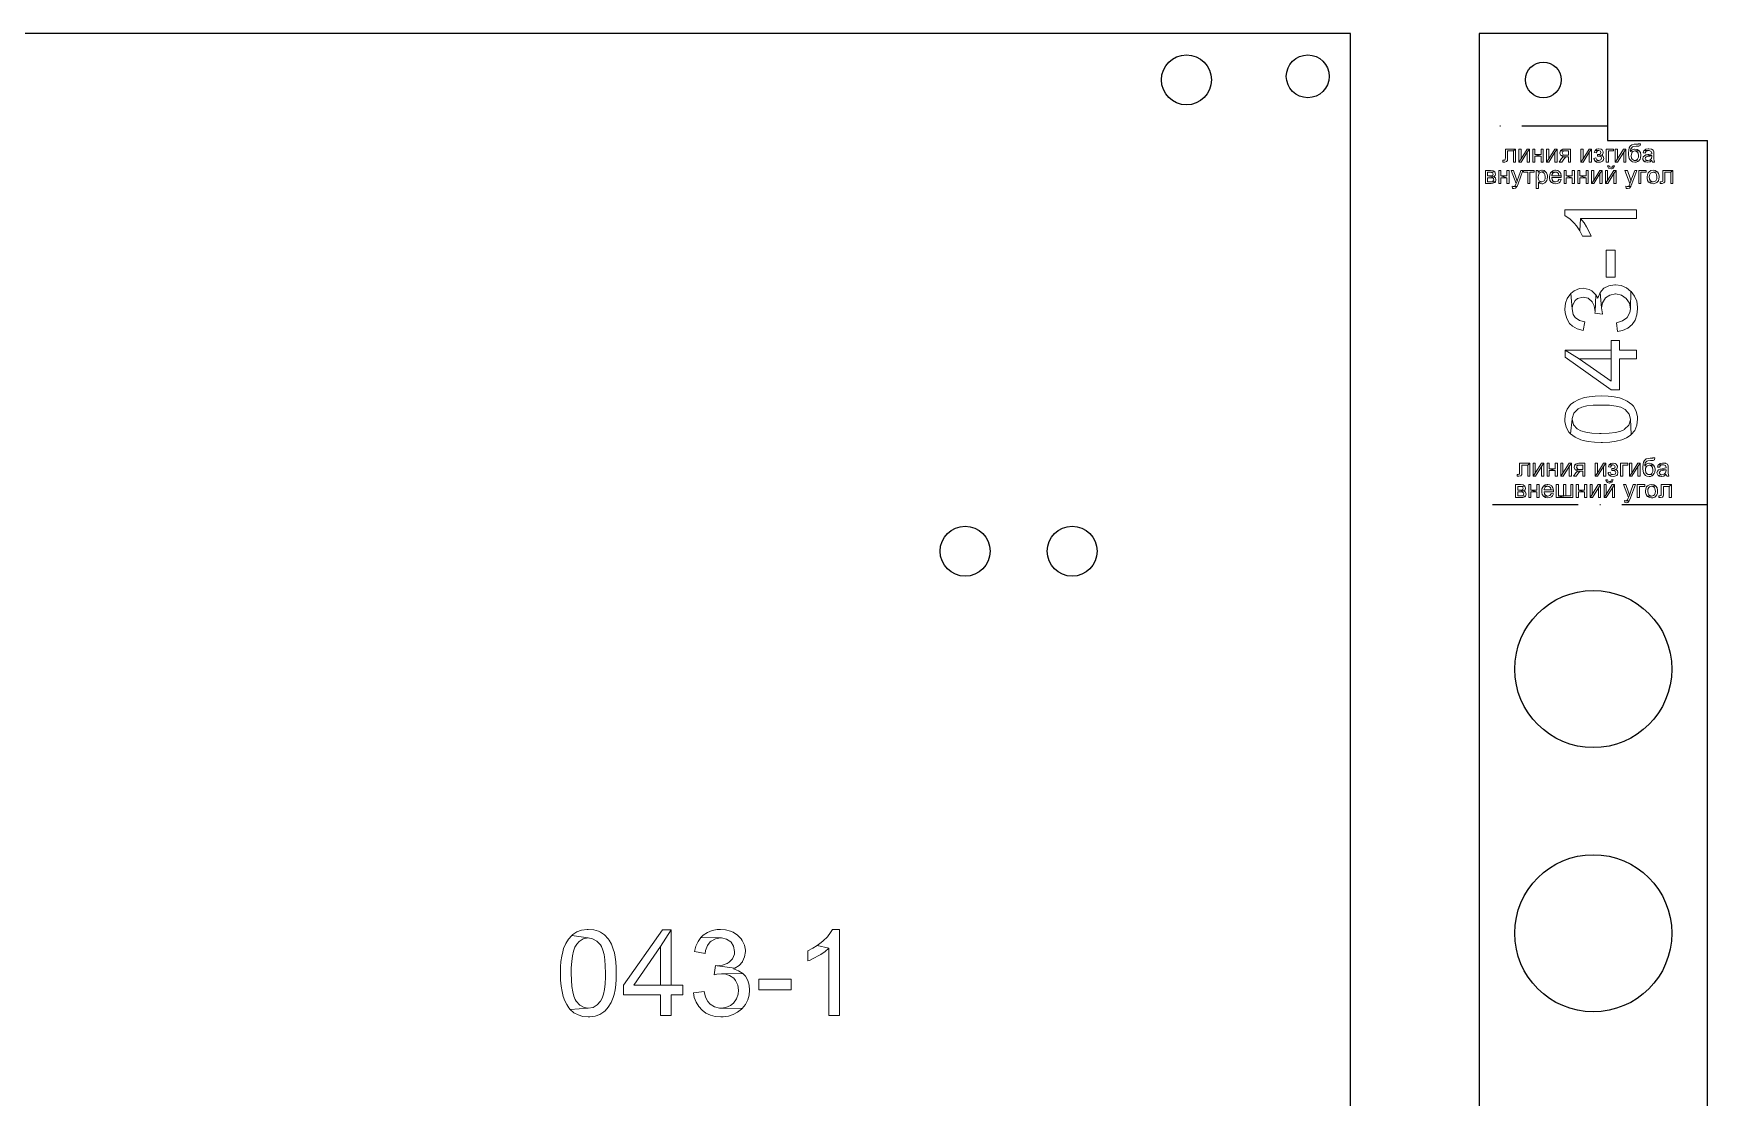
# Model space of a CAD drawing. Header units: millimetres. Extents: x -999 to 572, y 278 to 1201.
# Drawn here: x 337.5 to 572, y 833.5 to 982.5 of the extents above; entities that cross this region are included whole.
import ezdxf

# ---------------------------------------------------------------- set-up
doc = ezdxf.new("R2010")
doc.units = ezdxf.units.MM
doc.header["$MEASUREMENT"] = 0
doc.linetypes.add('ACAD_ISO10W100', pattern=[18, 12, -3, 0, -3])
doc.layers.add('Drawing', color=30, linetype='Continuous')

msp = doc.modelspace()

# ---------------------------------------------------------------- linework, layer by layer
for p, q in [((558, 982.5), (558, 967.5)), ((558, 967.5), (572, 967.5))]:
    msp.add_line(p, q)
msp.add_lwpolyline([(112, 682.5), (522, 682.5), (522, 982.5), (112, 982.5)], close=True)
msp.add_lwpolyline([(558, 982.5), (540, 982.5), (540, 693.5), (572, 693.5), (572, 967.5)])
for centre, radius in [((499, 976), 3.5), ((516, 976.5), 3), ((549, 976), 2.5), ((468, 910), 3.5), ((483, 910), 3.5), ((556, 893.5), 11), ((556, 856.5), 11)]:
    msp.add_circle(centre, radius)
at = {"layer": 'Drawing', "linetype": 'ACAD_ISO10W100'}
for p, q in [((558, 969.5), (540, 969.5)), ((572, 916.5), (540, 916.5))]:
    msp.add_line(p, q, dxfattribs=at)
at = {"layer": 'Drawing', "color": 30, "lineweight": 0}
for points in [[(545.12, 966.32), (543.68, 966.32), (543.68, 965.12), (543.66, 964.84), (543.61, 964.77), (543.48, 964.75), (543.35, 964.75), (543.35, 964.5), (543.59, 964.48), (543.86, 964.57), (543.97, 964.73), (543.97, 964.81), (543.99, 965.15), (543.99, 966.06), (544.81, 966.06)], [(545.12, 966.32), (544.81, 966.06), (544.81, 964.5), (545.12, 964.5)], [(545.88, 966.32), (545.57, 966.32), (545.57, 964.5), (545.88, 964.93)], [(547.06, 966.32), (546.73, 966.32), (545.88, 964.93), (545.57, 964.5), (545.9, 964.5), (546.75, 965.88)], [(547.06, 966.32), (546.75, 965.88), (546.75, 964.5), (547.06, 964.5)], [(547.82, 966.32), (547.52, 966.32), (547.52, 964.5), (547.82, 964.5), (547.82, 965.3), (548.68, 965.3), (547.82, 965.55)], [(548.99, 966.32), (548.68, 966.32), (548.68, 965.55), (547.82, 965.55), (548.68, 965.3), (548.68, 964.5), (548.99, 964.5)], [(549.75, 966.32), (549.44, 966.32), (549.44, 964.5), (549.75, 964.93)], [(550.93, 966.32), (550.61, 966.32), (549.75, 964.93), (549.44, 964.5), (549.77, 964.5), (550.62, 965.88)], [(550.93, 966.32), (550.62, 965.88), (550.62, 964.5), (550.93, 964.5)], [(552.82, 966.32), (551.99, 966.32), (551.75, 966.28), (551.5, 966.17), (551.42, 966.06), (552.52, 966.06), (552.52, 965.46), (552.17, 965.46), (551.46, 965.42), (551.55, 965.35), (551.86, 965.24), (551.79, 965.21), (552.52, 965.21), (552.52, 964.5), (552.82, 964.5)], [(554.57, 966.32), (554.26, 966.32), (554.26, 964.5), (554.57, 964.93)], [(555.75, 966.32), (555.41, 966.32), (554.57, 964.93), (554.26, 964.5), (554.59, 964.5), (555.44, 965.88)], [(555.75, 966.32), (555.44, 965.88), (555.44, 964.5), (555.75, 964.5)], [(556.77, 966.35), (556.73, 966.35), (556.44, 966.28), (556.24, 966.12), (556.77, 966.1), (556.99, 966.02), (557.06, 965.82), (557.01, 965.66), (556.88, 965.57), (556.61, 965.55), (556.61, 965.32), (556.68, 965.32), (557.19, 965.46), (557.3, 965.55), (557.39, 965.81), (557.39, 965.93), (557.22, 966.19), (557.08, 966.3)], [(558.84, 966.32), (557.81, 966.32), (557.81, 964.5), (558.12, 964.5), (558.12, 966.06), (558.84, 966.06)], [(559.39, 966.32), (559.08, 966.32), (559.08, 964.5), (559.39, 964.93)], [(560.57, 966.32), (560.24, 966.32), (559.39, 964.93), (559.08, 964.5), (559.41, 964.5), (560.26, 965.88)], [(560.57, 966.32), (560.26, 965.88), (560.26, 964.5), (560.57, 964.5)], [(562.35, 967.06), (562.3, 967.01), (562.28, 967.01), (561.95, 967.01), (561.72, 966.99), (561.42, 966.9), (561.21, 966.75), (561.15, 966.7), (561.04, 966.48), (560.97, 966.17), (560.95, 965.79), (560.95, 965.53), (560.99, 965.21), (561.04, 964.99), (561.13, 964.84), (561.33, 964.61), (561.5, 964.52), (561.82, 964.46), (562.01, 964.48), (562.26, 964.57), (562.35, 964.64), (561.82, 964.72), (561.72, 964.72), (561.46, 964.88), (561.35, 965.04), (561.3, 965.35), (561.33, 965.61), (561.44, 965.86), (561.22, 965.97), (561.22, 966.1), (561.28, 966.39), (561.3, 966.39), (561.48, 966.62), (561.64, 966.66), (562.01, 966.7), (562.1, 966.7), (562.39, 966.72), (562.55, 966.81), (562.62, 967.06)], [(561.84, 966.32), (561.79, 966.32), (561.5, 966.22), (561.44, 966.19), (561.22, 965.97), (561.44, 965.86), (561.55, 965.97), (561.82, 966.06), (562.42, 966.06), (562.39, 966.1), (562.13, 966.26)], [(563.79, 966.35), (563.68, 966.35), (563.39, 966.3), (563.35, 966.28), (563.12, 966.12), (563.75, 966.1), (563.82, 966.1), (564.1, 965.99), (564.19, 965.73), (564.19, 965.64), (563.99, 965.61), (563.64, 965.55), (563.37, 965.5), (564.19, 965.41), (564.19, 965.3), (564.19, 965.3), (564.13, 964.99), (563.93, 964.77), (563.92, 964.77), (564.21, 964.72), (564.28, 964.5), (564.59, 964.5), (564.52, 964.72), (564.5, 964.88), (564.5, 965.26), (564.5, 965.66), (564.48, 965.95), (564.39, 966.17), (564.17, 966.3), (564.12, 966.32)], [(551.79, 965.21), (551.55, 964.99), (551.22, 964.5), (551.61, 964.5), (551.86, 964.9), (551.92, 964.95), (552.1, 965.17), (552.33, 965.21), (552.52, 965.21)], [(551.42, 966.06), (551.33, 965.79), (551.33, 965.7), (551.46, 965.42), (552.17, 965.46), (552.02, 965.46), (551.77, 965.53), (551.64, 965.77), (551.73, 965.97), (551.77, 966.01), (552.08, 966.06), (552.52, 966.06)], [(556.35, 965.08), (556.06, 965.01), (556.1, 964.86), (556.24, 964.64), (556.79, 964.72), (556.52, 964.81), (556.5, 964.81)], [(556.24, 966.12), (556.12, 965.84), (556.41, 965.79), (556.53, 966.01), (556.77, 966.1)], [(557.19, 965.46), (556.68, 965.32), (556.95, 965.3), (557.08, 965.21), (557.15, 965.02), (557.04, 964.79), (556.79, 964.72), (556.24, 964.64), (556.46, 964.5), (556.79, 964.46), (557.02, 964.48), (557.28, 964.61), (557.37, 964.72), (557.46, 965.01), (557.39, 965.28)], [(558.17, 963.99), (557.97, 963.99), (557.99, 963.92), (558.13, 963.66), (558.17, 963.62), (558.48, 963.55), (558.55, 963.55), (558.82, 963.66), (558.86, 963.72), (558.46, 963.77), (558.28, 963.82)], [(558.97, 963.99), (558.77, 963.99), (558.68, 963.82), (558.46, 963.77), (558.86, 963.72)], [(562.42, 966.06), (561.82, 966.06), (561.97, 966.04), (562.21, 965.88), (562.3, 965.73), (562.33, 965.41), (562.32, 965.17), (562.21, 964.9), (562.1, 964.81), (561.82, 964.72), (562.35, 964.64), (562.55, 964.88), (562.62, 965.08), (562.66, 965.41), (562.66, 965.53), (562.59, 965.82)], [(563.37, 965.5), (563.15, 965.39), (562.99, 965.22), (562.93, 964.97), (562.93, 964.86), (563.08, 964.61), (563.62, 964.7), (563.35, 964.79), (563.26, 964.99), (563.3, 965.13), (563.42, 965.22), (563.68, 965.3), (563.92, 965.33), (564.19, 965.41)], [(563.12, 966.12), (563.1, 966.08), (562.97, 965.79), (563.28, 965.75), (563.28, 965.77), (563.42, 966.02), (563.44, 966.04), (563.75, 966.1)], [(563.92, 964.77), (563.62, 964.7), (563.08, 964.61), (563.22, 964.52), (563.55, 964.46), (563.59, 964.46), (563.88, 964.52), (563.95, 964.55), (564.21, 964.72)], [(541.59, 963.32), (540.9, 963.32), (540.9, 961.5), (541.7, 961.5), (541.93, 961.52), (542.19, 961.62), (542.28, 961.72), (541.19, 961.75), (541.19, 962.3), (541.57, 962.3), (542.08, 962.44), (541.19, 962.55), (541.19, 963.06), (541.53, 963.06), (542.21, 963.12), (541.99, 963.26), (541.93, 963.28)], [(542.21, 963.12), (541.53, 963.06), (541.59, 963.06), (541.88, 963.01), (541.99, 962.81), (541.92, 962.66), (541.79, 962.57), (541.52, 962.55), (541.19, 962.55), (542.08, 962.44), (542.24, 962.61), (542.3, 962.82)], [(542.08, 962.44), (541.57, 962.3), (541.86, 962.28), (542.01, 962.19), (542.06, 962.02), (541.95, 961.81), (541.92, 961.79), (541.61, 961.75), (541.19, 961.75), (542.28, 961.72), (542.37, 962.01), (542.3, 962.28)], [(543.04, 963.32), (542.75, 963.32), (542.75, 961.5), (543.04, 961.5), (543.04, 962.3), (543.9, 962.3), (543.04, 962.55)], [(544.21, 963.32), (543.9, 963.32), (543.9, 962.55), (543.04, 962.55), (543.9, 962.3), (543.9, 961.5), (544.21, 961.5)], [(544.82, 963.32), (544.5, 963.32), (545.19, 961.5), (545.33, 961.84), (545.3, 961.97), (545.21, 962.26)], [(546.15, 963.32), (545.84, 963.32), (545.46, 962.26), (545.42, 962.15), (545.33, 961.84), (545.19, 961.5), (545.15, 961.42), (545.06, 961.19), (544.95, 961.1), (544.79, 961.06), (545.3, 961.06), (545.33, 961.13), (545.46, 961.46)], [(547.72, 963.32), (546.24, 963.32), (546.24, 963.06), (546.82, 963.06), (546.82, 961.5), (547.13, 961.5), (547.13, 963.06), (547.72, 963.06)], [(548.3, 963.32), (548.01, 963.32), (548.01, 960.81), (548.32, 960.81), (548.32, 961.68), (548.77, 961.72), (548.68, 961.72), (548.42, 961.88), (548.33, 962.06), (548.3, 962.39), (548.32, 962.68), (548.44, 962.93), (548.52, 963.01), (548.3, 963.08)], [(548.82, 963.35), (548.81, 963.35), (548.52, 963.28), (548.3, 963.08), (548.52, 963.01), (548.79, 963.12), (549.22, 963.22), (549.12, 963.3)], [(549.22, 963.22), (548.79, 963.12), (548.88, 963.1), (549.13, 962.93), (549.22, 962.75), (549.28, 962.42), (549.24, 962.13), (549.13, 961.88), (549.04, 961.81), (548.77, 961.72), (548.32, 961.68), (548.52, 961.52), (548.79, 961.46), (548.92, 961.46), (549.19, 961.57), (549.32, 961.66), (549.48, 961.92), (549.55, 962.1), (549.59, 962.42), (549.57, 962.61), (549.5, 962.9), (549.44, 963.01)], [(550.08, 963.1), (550.01, 962.99), (549.9, 962.72), (549.86, 962.39), (549.86, 962.24), (549.93, 961.93), (550.08, 961.7), (550.72, 961.72), (550.59, 961.72), (550.33, 961.88), (550.24, 962.01), (550.17, 962.33), (551.52, 962.33), (551.52, 962.41), (551.52, 962.57), (550.19, 962.59), (550.21, 962.7), (550.35, 962.95), (550.41, 963.01), (550.7, 963.1)], [(550.7, 963.35), (550.62, 963.35), (550.33, 963.28), (550.08, 963.1), (550.7, 963.1), (550.84, 963.08), (551.08, 962.92), (551.12, 962.88), (551.19, 962.59), (550.19, 962.59), (551.52, 962.57), (551.44, 962.88), (551.3, 963.1), (551.26, 963.15), (551.01, 963.3)], [(551.19, 962.08), (551.17, 962.04), (551.01, 961.81), (550.72, 961.72), (550.08, 961.7), (550.15, 961.64), (550.41, 961.5), (550.72, 961.46), (550.97, 961.5), (551.22, 961.61), (551.37, 961.75), (551.52, 962.04)], [(552.21, 963.32), (551.9, 963.32), (551.9, 961.5), (552.21, 961.5), (552.21, 962.3), (553.06, 962.3), (552.21, 962.55)], [(553.37, 963.32), (553.06, 963.32), (553.06, 962.55), (552.21, 962.55), (553.06, 962.3), (553.06, 961.5), (553.37, 961.5)], [(554.13, 963.32), (553.82, 963.32), (553.82, 961.5), (554.13, 961.5), (554.13, 962.3), (554.99, 962.3), (554.13, 962.55)], [(555.3, 963.32), (554.99, 963.32), (554.99, 962.55), (554.13, 962.55), (554.99, 962.3), (554.99, 961.5), (555.3, 961.5)], [(556.06, 963.32), (555.75, 963.32), (555.75, 961.5), (556.06, 961.93)], [(557.24, 963.32), (556.92, 963.32), (556.06, 961.93), (555.75, 961.5), (556.08, 961.5), (556.93, 962.88)], [(557.24, 963.32), (556.93, 962.88), (556.93, 961.5), (557.24, 961.5)], [(559.19, 963.32), (558.86, 963.32), (558.01, 961.93), (557.7, 961.5), (558.02, 961.5), (558.88, 962.88)], [(558.01, 963.32), (557.7, 963.32), (557.7, 961.5), (558.01, 961.93)], [(559.19, 963.32), (558.88, 962.88), (558.88, 961.5), (559.19, 961.5)], [(560.77, 963.32), (560.44, 963.32), (561.13, 961.5), (561.28, 961.84), (561.24, 961.97), (561.15, 962.26)], [(562.1, 963.32), (561.81, 963.32), (561.41, 962.26), (561.37, 962.15), (561.28, 961.84), (561.13, 961.5), (561.1, 961.42), (561.01, 961.19), (560.92, 961.1), (560.75, 961.06), (561.24, 961.06), (561.28, 961.13), (561.42, 961.46)], [(563.41, 963.32), (562.37, 963.32), (562.37, 961.5), (562.68, 961.5), (562.68, 963.06), (563.41, 963.06)], [(564.37, 963.35), (564.37, 963.35), (564.06, 963.3), (563.81, 963.15), (563.68, 963.01), (563.57, 962.73), (563.53, 962.41), (563.53, 962.22), (563.61, 961.93), (563.75, 961.7), (564.37, 961.72), (564.24, 961.73), (563.99, 961.88), (563.88, 962.08), (563.84, 962.41), (563.88, 962.68), (563.99, 962.93), (564.1, 963.01), (564.37, 963.1), (564.99, 963.12), (564.93, 963.15), (564.68, 963.3)], [(564.99, 963.12), (564.37, 963.1), (564.5, 963.08), (564.75, 962.93), (564.86, 962.75), (564.9, 962.42), (564.88, 962.13), (564.75, 961.88), (564.66, 961.81), (564.37, 961.72), (563.75, 961.7), (563.81, 961.66), (564.06, 961.52), (564.37, 961.46), (564.52, 961.48), (564.81, 961.57), (564.92, 961.64), (565.12, 961.88), (565.19, 962.1), (565.22, 962.42), (565.21, 962.57), (565.13, 962.88)], [(567.15, 963.32), (565.73, 963.32), (565.73, 962.12), (565.72, 961.84), (565.66, 961.77), (565.53, 961.75), (565.39, 961.75), (565.39, 961.5), (565.64, 961.5), (565.9, 961.57), (566.02, 961.73), (566.02, 961.81), (566.04, 962.15), (566.04, 963.06), (566.84, 963.06)], [(567.15, 963.32), (566.84, 963.06), (566.84, 961.5), (567.15, 961.5)], [(544.62, 961.1), (544.66, 960.81), (544.86, 960.77), (545.1, 960.84), (545.3, 961.06), (544.79, 961.06)], [(560.57, 961.1), (560.61, 960.81), (560.81, 960.77), (561.06, 960.84), (561.24, 961.06), (560.75, 961.06)], [(552, 957.8), (552, 957.01), (552.07, 956.98), (552.7, 956.55), (553.34, 955.92), (553.65, 955.56), (554.11, 954.87), (554.21, 956.58), (562.04, 956.58), (562.04, 957.8)], [(554.11, 954.87), (554.51, 954.12), (555.7, 954.12), (555.49, 954.63), (555.06, 955.42), (554.71, 955.97), (554.21, 956.58)], [(559.05, 948.39), (557.81, 948.39), (557.81, 952.16), (559.05, 952.16), (559.05, 948.39)], [(552, 943.9), (552.04, 943.36), (552.27, 942.58), (552.68, 941.91), (553.07, 941.53), (553.76, 941.13), (554.59, 940.89), (554.82, 942.12), (554.08, 942.31), (553.46, 942.73), (553.19, 943.13), (553.02, 943.92), (552.83, 946.08), (552.35, 945.4), (552.11, 944.73)], [(552.83, 946.08), (553.02, 943.92), (553.07, 944.42), (553.46, 945.1), (553.79, 945.37), (554.58, 945.56), (555.26, 945.43), (555.84, 944.93), (556.12, 944.34), (556.24, 943.52), (556.35, 945.92), (555.78, 946.47), (555.41, 946.67), (554.6, 946.82), (554.08, 946.77), (553.32, 946.46)], [(556.23, 943.32), (557.31, 943.18), (557.3, 943.24), (557.17, 944.06), (556.94, 946.23), (556.63, 945.45), (556.35, 945.92), (556.24, 943.52)], [(556.94, 946.23), (557.17, 944.06), (557.3, 944.79), (557.72, 945.47), (558.31, 945.86), (559.11, 946.02), (559.14, 946.02), (559.93, 945.86), (560.6, 945.41), (560.6, 945.41), (561.05, 944.75), (561.21, 943.95), (561.27, 946.39), (560.63, 946.9), (559.91, 947.21), (559.09, 947.32), (559.01, 947.32), (558.16, 947.18), (557.48, 946.82), (557.46, 946.82)], [(559.23, 941.99), (559.41, 940.77), (560.11, 940.9), (560.82, 941.24), (561.44, 941.76), (561.85, 942.35), (562.12, 943.09), (562.21, 943.95), (562.21, 944.16), (562.08, 945), (561.78, 945.72), (561.3, 946.37), (561.27, 946.39), (561.21, 943.95), (561.13, 943.41), (560.74, 942.71), (560.71, 942.69), (560.11, 942.27)], [(552.04, 938.15), (552.04, 937.16), (558.52, 932.6), (559.65, 932.6), (559.65, 936.93), (562.04, 936.93), (562.04, 938.15), (559.65, 938.15), (559.65, 939.51), (558.52, 939.51), (558.52, 938.15), (558.52, 933.79), (554.01, 936.93)], [(552.04, 938.15), (554.01, 936.93), (558.52, 936.93), (558.52, 933.79), (558.52, 938.15)], [(552, 928.49), (552.01, 928.15), (552.2, 927.35), (552.59, 926.68), (552.82, 926.42), (553.02, 928.47), (553.02, 928.58), (553.25, 929.31), (553.83, 929.91), (553.87, 929.94), (554.39, 930.18), (555.1, 930.34), (556, 930.45), (557.11, 930.47), (557.21, 930.47), (558.29, 930.43), (559.19, 930.33), (559.88, 930.15), (560.39, 929.91), (560.48, 929.83), (561.02, 929.21), (561.21, 928.49), (561.3, 926.33), (561.81, 926.92), (562.11, 927.64), (562.21, 928.49), (562.2, 928.82), (562.01, 929.63), (561.62, 930.3), (561.38, 930.56), (560.75, 931.02), (559.95, 931.39), (559.65, 931.47), (558.93, 931.62), (558.07, 931.71), (557.11, 931.75), (556.27, 931.72), (555.44, 931.64), (554.75, 931.52), (553.96, 931.25), (553.26, 930.89), (552.82, 930.54), (552.32, 929.9), (552.11, 929.33)], [(552.82, 926.42), (553.45, 925.95), (554.25, 925.59), (554.56, 925.5), (555.3, 925.35), (556.15, 925.25), (557.11, 925.23), (557.31, 925.23), (558.32, 925.28), (559.21, 925.4), (559.99, 925.6), (560.63, 925.87), (561.18, 926.21), (561.3, 926.33), (561.21, 928.49), (561.19, 928.38), (560.98, 927.67), (560.39, 927.07), (560.35, 927.04), (559.84, 926.8), (559.13, 926.62), (558.21, 926.52), (557.11, 926.49), (556.86, 926.49), (555.81, 926.54), (554.95, 926.66), (554.25, 926.85), (553.73, 927.12), (553.21, 927.71), (553.02, 928.47)], [(547.12, 922.32), (545.68, 922.32), (545.68, 921.12), (545.66, 920.84), (545.61, 920.79), (545.48, 920.75), (545.35, 920.75), (545.35, 920.5), (545.59, 920.5), (545.86, 920.57), (545.97, 920.73), (545.97, 920.81), (545.99, 921.15), (545.99, 922.06), (546.81, 922.06)], [(547.12, 922.32), (546.81, 922.06), (546.81, 920.5), (547.12, 920.5)], [(547.88, 922.32), (547.57, 922.32), (547.57, 920.5), (547.88, 920.93)], [(549.06, 922.32), (548.73, 922.32), (547.88, 920.93), (547.57, 920.5), (547.9, 920.5), (548.75, 921.88)], [(549.06, 922.32), (548.75, 921.88), (548.75, 920.5), (549.06, 920.5)], [(549.82, 922.32), (549.52, 922.32), (549.52, 920.5), (549.82, 920.5), (549.82, 921.3), (550.68, 921.3), (549.82, 921.55)], [(550.99, 922.32), (550.68, 922.32), (550.68, 921.55), (549.82, 921.55), (550.68, 921.3), (550.68, 920.5), (550.99, 920.5)], [(551.75, 922.32), (551.44, 922.32), (551.44, 920.5), (551.75, 920.93)], [(552.93, 922.32), (552.61, 922.32), (551.75, 920.93), (551.44, 920.5), (551.77, 920.5), (552.62, 921.88)], [(552.93, 922.32), (552.62, 921.88), (552.62, 920.5), (552.93, 920.5)], [(553.42, 922.08), (553.33, 921.79), (553.33, 921.72), (553.46, 921.42), (554.17, 921.46), (554.02, 921.46), (553.77, 921.53), (553.64, 921.77), (553.73, 921.97), (553.77, 922.01), (554.08, 922.06), (554.52, 922.06)], [(554.82, 922.32), (553.99, 922.32), (553.75, 922.3), (553.5, 922.17), (553.42, 922.08), (554.52, 922.06), (554.52, 921.46), (554.17, 921.46), (553.46, 921.42), (553.55, 921.35), (553.84, 921.24), (553.77, 921.22), (554.52, 921.21), (554.52, 920.5), (554.82, 920.5)], [(556.57, 922.32), (556.26, 922.32), (556.26, 920.5), (556.57, 920.93)], [(557.75, 922.32), (557.41, 922.32), (556.57, 920.93), (556.26, 920.5), (556.59, 920.5), (557.44, 921.88)], [(557.75, 922.32), (557.44, 921.88), (557.44, 920.5), (557.75, 920.5)], [(558.24, 922.12), (558.12, 921.84), (558.41, 921.79), (558.53, 922.01), (558.77, 922.1)], [(558.77, 922.35), (558.73, 922.35), (558.44, 922.3), (558.24, 922.12), (558.77, 922.1), (558.99, 922.02), (559.06, 921.82), (559.01, 921.66), (558.88, 921.57), (558.61, 921.57), (558.61, 921.32), (558.68, 921.32), (559.17, 921.46), (559.3, 921.55), (559.39, 921.82), (559.39, 921.93), (559.22, 922.19), (559.08, 922.3)], [(560.84, 922.32), (559.81, 922.32), (559.81, 920.5), (560.12, 920.5), (560.12, 922.06), (560.84, 922.06)], [(561.39, 922.32), (561.08, 922.32), (561.08, 920.5), (561.39, 920.93)], [(562.57, 922.32), (562.24, 922.32), (561.39, 920.93), (561.08, 920.5), (561.41, 920.5), (562.26, 921.88)], [(562.57, 922.32), (562.26, 921.88), (562.26, 920.5), (562.57, 920.5)], [(564.35, 923.06), (564.3, 923.01), (564.28, 923.01), (563.95, 923.01), (563.72, 922.99), (563.42, 922.92), (563.21, 922.75), (563.15, 922.7), (563.04, 922.48), (562.97, 922.17), (562.95, 921.79), (562.95, 921.53), (562.99, 921.21), (563.04, 920.99), (563.13, 920.84), (563.32, 920.61), (563.5, 920.52), (563.82, 920.46), (563.99, 920.48), (564.26, 920.57), (564.35, 920.64), (563.82, 920.72), (563.7, 920.72), (563.46, 920.88), (563.35, 921.04), (563.3, 921.35), (563.32, 921.61), (563.44, 921.86), (563.22, 921.97), (563.22, 922.1), (563.28, 922.39), (563.28, 922.39), (563.48, 922.62), (563.64, 922.66), (564.01, 922.7), (564.1, 922.7), (564.39, 922.72), (564.55, 922.81), (564.62, 923.06)], [(563.84, 922.32), (563.79, 922.32), (563.48, 922.22), (563.42, 922.19), (563.22, 921.97), (563.44, 921.86), (563.55, 921.97), (563.82, 922.06), (564.42, 922.06), (564.39, 922.1), (564.13, 922.26)], [(564.42, 922.06), (563.82, 922.06), (563.97, 922.04), (564.21, 921.88), (564.28, 921.73), (564.33, 921.41), (564.32, 921.17), (564.21, 920.9), (564.1, 920.81), (563.82, 920.72), (564.35, 920.64), (564.53, 920.88), (564.62, 921.08), (564.66, 921.41), (564.66, 921.53), (564.59, 921.82)], [(565.12, 922.12), (565.1, 922.08), (564.97, 921.79), (565.28, 921.75), (565.28, 921.77), (565.42, 922.02), (565.44, 922.04), (565.75, 922.1)], [(565.79, 922.35), (565.68, 922.35), (565.39, 922.3), (565.35, 922.28), (565.12, 922.12), (565.75, 922.1), (565.82, 922.1), (566.1, 921.99), (566.19, 921.73), (566.19, 921.66), (565.99, 921.61), (565.64, 921.55), (565.37, 921.5), (566.19, 921.41), (566.19, 921.3), (566.19, 921.3), (566.13, 920.99), (565.93, 920.79), (565.92, 920.77), (566.21, 920.73), (566.28, 920.5), (566.59, 920.5), (566.52, 920.72), (566.5, 920.88), (566.5, 921.26), (566.5, 921.68), (566.48, 921.95), (566.39, 922.17), (566.17, 922.3), (566.12, 922.32)], [(545.81, 919.32), (545.1, 919.32), (545.1, 917.5), (545.92, 917.5), (546.13, 917.52), (546.39, 917.62), (546.48, 917.72), (545.41, 917.75), (545.41, 918.3), (545.77, 918.3), (546.28, 918.44), (545.41, 918.55), (545.41, 919.06), (545.73, 919.06), (546.41, 919.12), (546.19, 919.28), (546.13, 919.28)], [(547.26, 919.32), (546.95, 919.32), (546.95, 917.5), (547.26, 917.5), (547.26, 918.3), (548.1, 918.3), (547.26, 918.55)], [(548.41, 919.32), (548.1, 919.32), (548.1, 918.55), (547.26, 918.55), (548.1, 918.3), (548.1, 917.5), (548.41, 917.5)], [(549.62, 919.35), (549.53, 919.35), (549.24, 919.28), (549.01, 919.1), (549.62, 919.1), (549.75, 919.08), (550.01, 918.93), (550.02, 918.88), (550.12, 918.59), (549.1, 918.59), (550.42, 918.57), (550.35, 918.88), (550.21, 919.12), (550.17, 919.15), (549.92, 919.3)], [(551.13, 919.32), (550.82, 919.32), (550.82, 917.5), (552.13, 917.75), (551.13, 917.75)], [(553.15, 919.32), (552.84, 919.32), (552.84, 917.75), (552.13, 917.75), (550.82, 917.5), (553.15, 917.5)], [(552.13, 919.32), (551.82, 919.32), (551.82, 917.75), (551.13, 917.75), (552.13, 917.75)], [(553.77, 921.22), (553.55, 920.99), (553.22, 920.5), (553.61, 920.5), (553.86, 920.9), (553.9, 920.95), (554.1, 921.17), (554.33, 921.21), (554.52, 921.21)], [(553.92, 919.32), (553.62, 919.32), (553.62, 917.5), (553.92, 917.5), (553.92, 918.3), (554.77, 918.3), (553.92, 918.55)], [(555.08, 919.32), (554.77, 919.32), (554.77, 918.55), (553.92, 918.55), (554.77, 918.3), (554.77, 917.5), (555.08, 917.5)], [(555.84, 919.32), (555.55, 919.32), (555.55, 917.5), (555.84, 917.93)], [(557.02, 919.32), (556.7, 919.32), (555.84, 917.93), (555.55, 917.5), (555.88, 917.5), (556.73, 918.88)], [(557.02, 919.32), (556.73, 918.88), (556.73, 917.5), (557.02, 917.5)], [(558.99, 919.32), (558.64, 919.32), (557.81, 917.93), (557.5, 917.5), (557.82, 917.5), (558.68, 918.88)], [(557.81, 919.32), (557.5, 919.32), (557.5, 917.5), (557.81, 917.93)], [(557.97, 920.01), (557.77, 920.01), (557.77, 919.93), (557.92, 919.68), (557.97, 919.64), (558.26, 919.55), (558.33, 919.57), (558.61, 919.68), (558.66, 919.72), (558.26, 919.77), (558.06, 919.82)], [(558.35, 921.08), (558.06, 921.01), (558.1, 920.88), (558.24, 920.64), (558.79, 920.72), (558.52, 920.81), (558.5, 920.81)], [(559.17, 921.46), (558.68, 921.32), (558.93, 921.3), (559.08, 921.21), (559.15, 921.02), (559.04, 920.81), (558.79, 920.72), (558.24, 920.64), (558.46, 920.52), (558.77, 920.46), (559.02, 920.5), (559.28, 920.61), (559.37, 920.72), (559.44, 921.01), (559.39, 921.28)], [(558.77, 920.01), (558.55, 920.01), (558.46, 919.82), (558.26, 919.77), (558.66, 919.72)], [(558.99, 919.32), (558.68, 918.88), (558.68, 917.5), (558.99, 917.5)], [(560.57, 919.32), (560.24, 919.32), (560.93, 917.5), (561.08, 917.84), (561.04, 917.97), (560.95, 918.26)], [(561.9, 919.32), (561.59, 919.32), (561.21, 918.26), (561.17, 918.15), (561.08, 917.84), (560.93, 917.5), (560.9, 917.42), (560.81, 917.19), (560.7, 917.1), (560.53, 917.06), (561.04, 917.06), (561.08, 917.15), (561.21, 917.48)], [(563.21, 919.32), (562.15, 919.32), (562.15, 917.5), (562.46, 917.5), (562.46, 919.06), (563.21, 919.06)], [(564.17, 919.35), (564.15, 919.35), (563.86, 919.3), (563.59, 919.15), (563.46, 919.01), (563.35, 918.75), (563.32, 918.41), (563.33, 918.24), (563.41, 917.93), (563.55, 917.7), (564.17, 917.72), (564.04, 917.73), (563.79, 917.9), (563.68, 918.08), (563.62, 918.41), (563.66, 918.68), (563.79, 918.93), (563.88, 919.02), (564.17, 919.1), (564.77, 919.12), (564.73, 919.15), (564.48, 919.3)], [(565.37, 921.5), (565.15, 921.41), (564.99, 921.22), (564.92, 920.99), (564.93, 920.86), (565.08, 920.61), (565.62, 920.7), (565.35, 920.79), (565.24, 920.99), (565.3, 921.13), (565.41, 921.24), (565.68, 921.3), (565.92, 921.33), (566.19, 921.41)], [(565.92, 920.77), (565.62, 920.7), (565.08, 920.61), (565.22, 920.52), (565.55, 920.46), (565.59, 920.46), (565.88, 920.52), (565.95, 920.55), (566.21, 920.73)], [(566.95, 919.32), (565.52, 919.32), (565.52, 918.12), (565.52, 917.84), (565.46, 917.79), (565.32, 917.75), (565.19, 917.75), (565.19, 917.5), (565.42, 917.5), (565.7, 917.57), (565.81, 917.73), (565.82, 917.81), (565.82, 918.15), (565.82, 919.06), (566.64, 919.06)], [(566.95, 919.32), (566.64, 919.06), (566.64, 917.5), (566.95, 917.5)], [(546.41, 919.12), (545.73, 919.06), (545.81, 919.06), (546.08, 919.01), (546.19, 918.81), (546.13, 918.66), (546.01, 918.57), (545.73, 918.55), (545.41, 918.55), (546.28, 918.44), (546.44, 918.61), (546.5, 918.82)], [(546.28, 918.44), (545.77, 918.3), (546.06, 918.28), (546.21, 918.19), (546.26, 918.02), (546.17, 917.82), (546.13, 917.81), (545.81, 917.75), (545.41, 917.75), (546.48, 917.72), (546.59, 918.01), (546.5, 918.28)], [(549.01, 919.1), (548.92, 918.99), (548.81, 918.73), (548.77, 918.39), (548.79, 918.24), (548.86, 917.93), (549.01, 917.72), (549.64, 917.72), (549.52, 917.73), (549.26, 917.88), (549.17, 918.02), (549.1, 918.33), (550.44, 918.33), (550.44, 918.41), (550.42, 918.57), (549.1, 918.59), (549.12, 918.7), (549.26, 918.97), (549.33, 919.02), (549.62, 919.1)], [(550.12, 918.08), (550.1, 918.04), (549.92, 917.81), (549.64, 917.72), (549.01, 917.72), (549.06, 917.64), (549.32, 917.52), (549.64, 917.46), (549.9, 917.5), (550.15, 917.62), (550.3, 917.77), (550.42, 918.04)], [(560.37, 917.1), (560.41, 916.81), (560.59, 916.77), (560.84, 916.84), (561.04, 917.06), (560.53, 917.06)], [(564.77, 919.12), (564.17, 919.1), (564.3, 919.08), (564.55, 918.93), (564.64, 918.75), (564.7, 918.42), (564.66, 918.13), (564.55, 917.9), (564.44, 917.81), (564.17, 917.72), (563.55, 917.7), (563.61, 917.66), (563.86, 917.52), (564.17, 917.46), (564.32, 917.48), (564.61, 917.57), (564.72, 917.64), (564.92, 917.88), (564.99, 918.1), (565.01, 918.44), (565.01, 918.57), (564.93, 918.88)], [(412.89, 856.2), (412.44, 855.69), (412.05, 855.08), (411.75, 854.35), (411.63, 853.92), (411.49, 853.28), (411.39, 852.56), (411.34, 851.78), (411.31, 850.92), (411.31, 850.85), (411.34, 849.94), (411.41, 849.1), (411.54, 848.34), (411.7, 847.65), (411.92, 847.04), (412.19, 846.51), (412.5, 846.04), (412.67, 845.83), (415.22, 846.01), (414.63, 846.11), (414.04, 846.43), (413.53, 846.99), (413.39, 847.21), (413.19, 847.7), (413.03, 848.31), (412.91, 849.05), (412.85, 849.92), (412.83, 850.92), (412.84, 851.67), (412.9, 852.56), (413, 853.32), (413.15, 853.99), (413.35, 854.53), (413.59, 854.98), (413.94, 855.36), (414.51, 855.72), (415.2, 855.84)], [(415.22, 857.05), (415.04, 857.05), (414.29, 856.95), (413.63, 856.71), (413.06, 856.35), (412.89, 856.2), (415.2, 855.84), (415.83, 855.73), (416.41, 855.41), (416.93, 854.86), (417.07, 854.63), (417.27, 854.15), (417.42, 853.54), (417.53, 852.79), (417.6, 851.92), (417.62, 850.92), (417.62, 850.34), (417.56, 849.42), (417.48, 848.62), (417.34, 847.95), (417.16, 847.41), (416.93, 846.99), (416.47, 846.47), (415.89, 846.12), (415.22, 846.01), (412.67, 845.83), (413.19, 845.38), (413.79, 845.06), (414.47, 844.86), (415.22, 844.8), (415.43, 844.8), (416.18, 844.91), (416.83, 845.14), (417.41, 845.51), (417.57, 845.66), (418.02, 846.17), (418.4, 846.79), (418.7, 847.51), (418.83, 847.92), (418.96, 848.56), (419.06, 849.28), (419.12, 850.06), (419.13, 850.92), (419.12, 851.7), (419.07, 852.49), (418.99, 853.17), (418.87, 853.76), (418.72, 854.26), (418.45, 854.95), (418.12, 855.55), (418, 855.73), (417.5, 856.26), (416.92, 856.67), (416.66, 856.79), (415.99, 856.99)], [(426.82, 857), (425.62, 857), (420.15, 849.23), (420.15, 847.88), (425.35, 847.88), (425.35, 845), (426.82, 845), (426.82, 847.88), (428.44, 847.88), (428.44, 849.23), (426.82, 849.23), (421.59, 849.23), (425.35, 854.63)], [(426.82, 857), (425.35, 854.63), (425.35, 849.23), (421.59, 849.23), (426.82, 849.23)], [(433.72, 857.05), (433.27, 857.03), (432.55, 856.89), (431.9, 856.63), (431.33, 856.24), (431, 855.91), (433.74, 855.84), (433.88, 855.84), (434.59, 855.68), (435.17, 855.31), (435.21, 855.27), (435.58, 854.68), (435.71, 853.96), (435.68, 853.57), (435.44, 852.93), (434.96, 852.45), (434.66, 852.28), (434, 852.05), (433.27, 851.96), (435.74, 851.59), (436.35, 851.99), (436.81, 852.51), (436.83, 852.56), (437.12, 853.21), (437.23, 853.94), (437.22, 854.11), (437.09, 854.81), (436.79, 855.48), (436.63, 855.71), (436.14, 856.23), (435.52, 856.64), (435.15, 856.8), (434.45, 856.99)], [(450.4, 857.05), (449.44, 857.05), (449.17, 856.59), (448.72, 856.02), (448.14, 855.44), (447.85, 855.21), (447.28, 854.78), (448.92, 854.39), (448.92, 845), (450.4, 845)], [(431, 855.91), (430.6, 855.35), (430.3, 854.69), (430.1, 853.94), (431.58, 853.68), (431.66, 854.1), (431.92, 854.79), (432.31, 855.3), (432.41, 855.38), (433.02, 855.73), (433.74, 855.84)], [(447.28, 854.78), (446.65, 854.39), (445.98, 854.04), (445.98, 852.62), (446.19, 852.7), (446.83, 852.99), (447.53, 853.37), (447.78, 853.53), (448.41, 853.96), (448.92, 854.39)], [(433.03, 851.98), (432.86, 850.68), (433.22, 850.77), (433.9, 850.84), (436.87, 850.87), (436.28, 851.25), (435.57, 851.5), (435.74, 851.59), (433.27, 851.96)], [(436.87, 850.87), (433.9, 850.84), (434.35, 850.81), (435.02, 850.6), (435.59, 850.2), (435.86, 849.87), (436.15, 849.24), (436.25, 848.52), (436.2, 847.96), (435.96, 847.3), (435.54, 846.73), (435.13, 846.4), (434.5, 846.11), (433.78, 846.01), (436.76, 845.98), (437.22, 846.53), (437.55, 847.16), (437.75, 847.82), (437.81, 848.54), (437.75, 849.21), (437.56, 849.9), (437.23, 850.49)], [(439.1, 848.6), (439.1, 850.09), (443.62, 850.09), (443.62, 848.6), (439.1, 848.6)], [(431.43, 848.36), (429.96, 848.17), (430.07, 847.52), (430.31, 846.85), (430.68, 846.25), (431.15, 845.73), (431.69, 845.33), (432.32, 845.03), (433.01, 844.85), (433.77, 844.79), (434.11, 844.8), (434.84, 844.91), (435.51, 845.12), (436.12, 845.45), (436.66, 845.89), (436.76, 845.98), (433.78, 846.01), (433.58, 846.01), (432.89, 846.18), (432.29, 846.57), (431.97, 846.94), (431.66, 847.56)]]:
    msp.add_lwpolyline(points, close=True, dxfattribs=at)

doc.saveas('drawing.dxf')
